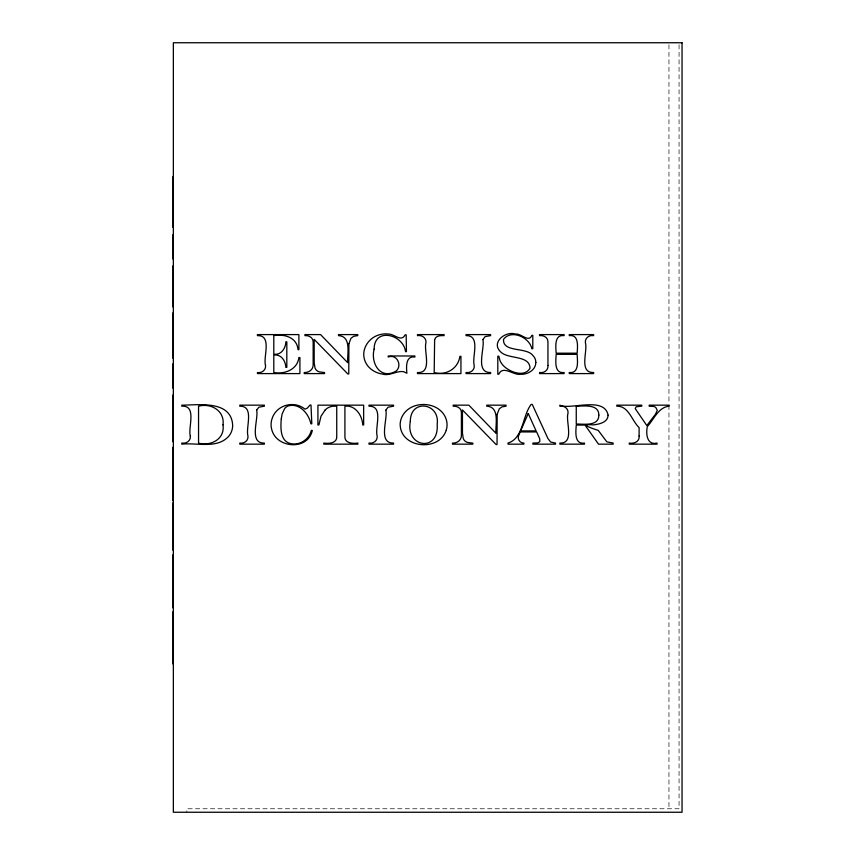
<?xml version="1.0" encoding="UTF-8"?>
<svg xmlns="http://www.w3.org/2000/svg" width="855" height="855" viewBox="0 0 855 855"><rect width="100%" height="100%" fill="white"/><g stroke="black" fill="none" stroke-linecap="round" stroke-linejoin="round"><path stroke-width="0.64" stroke-dasharray="4.28 3.21" d="M679.062 44.738L679.062 808.766L186.807 808.766L186.807 812.25M668.952 44.738L668.952 404.052M668.952 405.388L668.952 808.766"/><path stroke-width="1.28" d="M325.231 409.876L320.999 416.246L318.904 424.956L317.921 424.956L317.921 405.163L363.653 405.163L363.653 424.956L362.755 425.01C362.317 415.626 355.466 404.885 344.918 406.2L344.918 435.986C344.159 443.275 352.709 443.873 357.871 443.072L357.871 444.162L323.81 444.162L323.81 443.072C328.972 443.873 337.49 443.264 336.742 435.986L336.742 406.2L334.23 406.2A12.462 12.462 0 0 0 325.231 409.876M172.956 176.568L172.956 227.441M172.956 234.559L172.956 259.118M172.956 265.82L172.956 307.084M172.956 312.695L172.956 358.416M172.956 363.749L172.956 388.32M172.956 394.935L172.956 441.832M172.956 447.251L172.956 500.816M172.956 502.772L172.956 550.289M172.956 554.639L172.956 607.905M172.956 611.56L172.956 663.993M374.127 349.15C370.482 362.99 380.165 380.154 395.918 371.188C402.555 366.079 397.233 353.575 388.213 357.016L388.213 355.979L414.899 355.979L414.899 357.016C405.473 355.552 406.253 367.265 406.916 373.261L403.699 371.69C396.421 370.461 389.72 376.424 382.206 374.03C373.913 372.78 366.09 366.934 364.219 358.491C361.686 347.867 369.531 337.137 379.823 334.679A21.674 21.674 0 0 1 388.523 334.049C394.262 333.835 401.348 342.566 405.131 334.818L406.168 334.818L406.446 351.651L405.527 351.651C403.539 334.465 374.148 326.77 374.127 349.15M410.336 421.419C405.152 447.475 439.181 452.829 437.183 424.369C440.24 402.62 410.197 398.516 410.336 421.419M281.284 418.832C280.536 427.532 279.927 441.907 291.395 443.724C300.265 445.337 309.232 439.117 311.338 430.428L312.31 430.428C307.992 450.735 276.742 448.437 271.815 429.83A18.169 18.169 0 0 1 272.253 418.138C276.838 404.714 294.355 400.279 305.053 409.182L307.287 408.156L310.023 405.056L310.996 405.056L311.808 423.813L310.889 423.813C308.847 413.873 299.774 403.004 288.637 405.794A8.293 8.293 0 0 0 284.672 408.54L282.171 413.831L281.284 418.832M348.904 343.689L348.765 373.988L347.846 373.988L314.18 339.392L314.18 362.563L314.993 367.971A6.519 6.519 0 0 0 319.257 371.872L324.569 372.556L324.569 373.592L304.22 373.592L304.22 372.556C309.05 372.866 313.71 369.221 313.154 364.102L313.154 342.043C313.411 337.65 308.805 335.213 304.914 335.63L304.914 334.594L320.572 334.594L347.686 362.68C347.023 354.515 351.897 336.186 338.473 335.63L338.473 334.594L357.785 334.594L357.785 335.63L353.681 336.293L350.978 338.302L348.904 343.689M497.172 414.269L497.033 444.557L496.114 444.557L462.448 409.973L462.448 433.143L463.25 438.54A6.519 6.519 0 0 0 467.514 442.441L472.826 443.136L472.826 444.162L452.477 444.162L452.477 443.136C457.318 443.435 461.978 439.791 461.411 434.671L461.411 412.623C461.679 408.23 457.072 405.783 453.182 406.2L453.182 405.163L468.839 405.163L495.943 433.25C495.28 425.085 500.164 406.756 486.73 406.2L486.73 405.163L506.053 405.163L506.053 406.2L501.949 406.873L499.235 408.882L497.172 414.269M223.005 424.85C225.079 439.085 210.939 446.47 198.552 443.072L198.552 406.2C211.174 402.791 224.876 410.913 223.005 424.85M518.408 436.328C517.478 439.716 520.385 443.275 523.891 443.072L523.891 444.162L508.009 444.162L508.009 443.072C523.57 438.326 522.394 415.359 531.201 404.383L532.238 404.383L547.927 438.497L550.609 442.014L555.515 443.072L555.515 444.162L532.879 444.162L532.879 443.072L537.742 442.922L539.826 441.714L539.676 438.722L536.651 431.935L520.118 431.935L518.408 436.328M535.839 362.456C535.722 370.151 527.514 374.714 520.513 374.287C513.695 375.612 502.815 364.85 498.796 374.234L497.813 374.234L497.813 356.204L498.796 356.204L500.057 360.778A17.41 17.41 0 0 0 504.931 367.116C511.376 372.566 524.639 377.279 530.025 368.238C529.598 354.515 507.614 359.805 500.239 351.48C491.048 342.15 505.594 330.8 515.437 334.038C520.759 333.055 528.989 343.122 531.821 335.352L532.793 335.352L532.793 348.722L531.821 348.722C529.555 337.319 511.279 329.079 503.542 339.307C502.451 352.891 526.744 346.756 532.911 355.584A9.245 9.245 0 0 1 535.647 360.489L535.839 362.456M598.842 415.081C598.938 426.634 583.538 423.93 576.259 424.037L576.259 406.2C583.367 406.2 598.895 403.656 598.842 415.081M256.628 410.133C258.862 418.715 248.388 443.521 264.355 443.072L264.355 444.162L239.785 444.162L239.785 443.072C244.167 443.841 248.581 440.72 247.961 435.986C245.417 427.714 254.822 405.858 239.785 406.2L239.785 405.163L264.355 405.163L264.355 406.2L258.915 407.172L256.628 410.133M385.829 410.133C388.052 418.715 377.579 443.521 393.546 443.072L393.546 444.162L368.986 444.162L368.986 443.072C373.368 443.841 377.771 440.72 377.162 435.986C374.618 427.714 384.023 405.858 368.986 406.2L368.986 405.163L393.546 405.163L393.546 406.2L388.106 407.172L385.829 410.133M434.629 339.563L434.19 372.556C446.118 375.805 458.152 368.665 459.905 356.343L460.941 356.343L460.941 373.592L417.475 373.592L417.411 372.556C432.876 373.475 423.492 350.774 425.961 342.716C426.56 337.843 421.9 334.839 417.475 335.63L417.475 334.594L444.076 334.594L444.076 335.63C440.646 335.481 435.783 335.523 434.629 339.563M482.893 339.563C485.116 348.145 474.643 372.951 490.61 372.502L490.61 373.592L466.05 373.592L466.05 372.502C470.432 373.261 474.835 370.14 474.226 365.416C471.682 357.144 481.087 335.278 466.05 335.63L466.05 334.594L490.61 334.594L490.61 335.63L485.17 336.603L482.893 339.563M608.108 415.188C607.862 422.616 598.917 424.262 593.06 424.903C576.954 423.46 594.535 429.253 598.233 430.375L606.858 441.875L613.142 443.072L613.142 444.162L598.511 444.162L585.023 425.074L576.259 425.074C575.81 431.38 574.111 444.653 584.499 443.072L584.499 444.162L559.875 444.162L559.875 443.072C574.998 443.627 565.358 421.237 568.019 413.286C568.65 408.551 564.257 405.43 559.875 406.2L559.875 405.163C570.253 410.272 604.357 395.908 608.108 415.188M190.323 435.986C190.964 440.913 186.251 443.884 181.805 443.072L181.805 444.162C196.917 442.398 217.138 449.324 228.905 436.082A17.068 17.068 0 0 0 232.667 425.234C231.299 399.873 198.381 405.099 181.805 405.163L181.805 406.2C197.302 405.174 187.79 427.96 190.323 435.986M547.948 365.416C548.579 370.247 544.015 373.293 539.601 372.502L539.601 373.592L564.118 373.592L564.118 372.502C553.837 373.817 555.878 360.521 556.156 354.333L577.157 354.333C577.36 360.489 579.562 373.827 569.248 372.502L569.248 373.592L593.627 373.592L593.627 372.502C578.461 373.079 587.973 350.7 585.386 342.716C584.777 337.96 589.234 334.861 593.627 335.63L593.627 334.594L569.248 334.594L569.248 335.63C579.295 334.241 577.488 347.098 577.157 353.19L556.156 353.19C555.782 347.077 554.061 334.23 564.118 335.63L564.118 334.594L539.526 334.594L539.526 335.63C543.47 335.096 547.937 337.255 547.948 341.711L547.948 365.416M639.102 435.986C639.85 441.661 633.961 443.98 629.269 443.072L629.269 444.162L657.046 444.162L657.046 443.072C646.775 445.583 645.792 433.656 647.331 426.549C653.904 419.506 658.211 407.237 669.219 406.146L669.219 405.163L649.18 405.163L649.18 406.2L653.968 406.488L655.732 407.343L657.271 410.325L655.518 414.151L646.829 425.576L635.222 408.605L636.184 406.788L641.774 406.146L641.774 405.163L616.797 405.163L616.797 406.2C628.714 405.74 631.931 420.991 639.102 427.586L639.102 435.986M265.552 365.416C266.119 370.097 261.79 373.304 257.398 372.556L257.462 373.592L299.913 373.592L299.913 357.54L298.887 357.54C297.38 369.723 284.587 374.405 273.792 372.556L273.792 355.114C281.017 353.852 285.656 360.885 285.848 367.372L286.82 367.372L286.82 341.797L285.848 341.797C285.752 348.263 281.017 355.466 273.792 354.162L273.792 335.63C284.255 333.803 296.952 337.244 298.042 349.695L298.887 349.695L298.887 334.594L257.398 334.594L257.398 335.63C272.553 335.042 262.87 357.476 265.552 365.416M446.289 430.022C439.491 452.06 400.824 448.565 400.161 424.679A17.463 17.463 0 0 1 401.935 416.962C410.496 398.654 442.163 400.91 446.684 421.12A17.88 17.88 0 0 1 446.289 430.022M528.24 413.51L520.599 430.909L536.085 430.909L528.24 413.51M682.044 42.75L173.351 42.75L173.351 812.25L682.044 812.25L682.044 42.75"/></g></svg>
